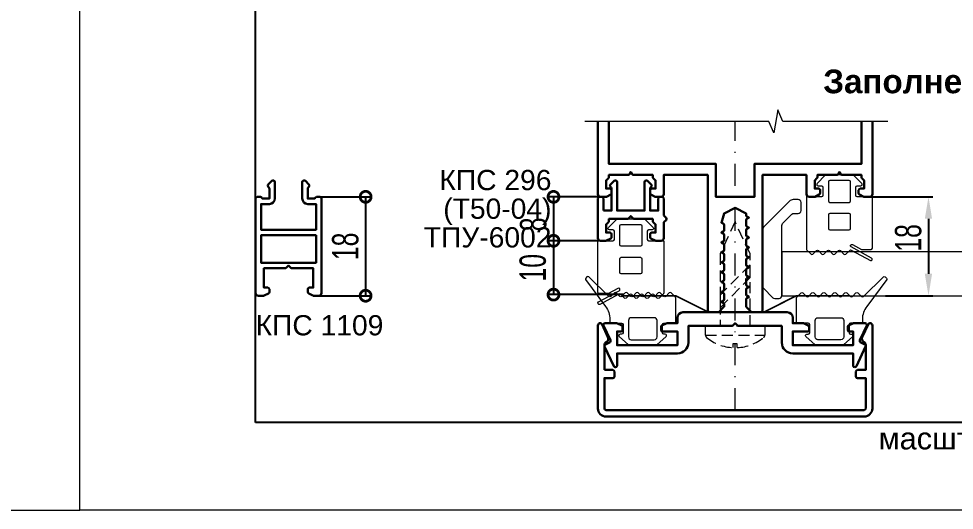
# Model space of a CAD drawing. Extents: x -37 to 8820, y -336 to 478.
# Drawn here: x 5033 to 5139.5, y 0 to 55.9 of the extents above; entities that cross this region are included whole.
import ezdxf

# ---------------------------------------------------------------- set-up
doc = ezdxf.new("R2010")
doc.units = 0
doc.header["$LTSCALE"] = 5
doc.linetypes.add('DASHDOT', pattern=[1, 0.5, -0.25, 0, -0.25])
doc.linetypes.add('HIDDEN', pattern=[0.375, 0.25, -0.125])
doc.layers.get('0').update_dxf_attribs({"linetype": 'CONTINUOUS', "lineweight": 30})
doc.layers.get('DEFPOINTS').update_dxf_attribs({"linetype": 'CONTINUOUS'})
for name, color, linetype, lineweight in [('1', 6, 'DASHDOT', 13), ('2', 3, 'HIDDEN', 13), ('Dimentions', 5, 'CONTINUOUS', 15), ('Glass', 5, 'CONTINUOUS', 20), ('Герлен', 7, 'CONTINUOUS', 60), ('Зигзаг', 1, 'CONTINUOUS', 15), ('Подкладки', 1, 'CONTINUOUS', 20), ('Рамки', 1, 'CONTINUOUS', 15), ('Текстовый', 7, 'CONTINUOUS', 9), ('Уплотнители', 1, 'CONTINUOUS', 20)]:
    doc.layers.add(name, color=color, linetype=linetype, lineweight=lineweight)
doc.layers.add('Скрытые', color=14, linetype='CONTINUOUS', plot=False)
doc.styles.add('3', font='RUSS.SHX', dxfattribs={"width": 0.7, "height": 3})
doc.styles.add('Каталожный', font='arial.ttf', dxfattribs={"height": 2.5})
doc.dimstyles.new('MX1_6', dxfattribs={"dimtxt": 3, "dimasz": 2.5, "dimexe": 0.5, "dimexo": 0, "dimgap": 0.8, "dimtad": 1, "dimlfac": 1.6, "dimdsep": 46, "dimtxsty": '3', "dimcen": 0, "dimclrd": 256, "dimclre": 256, "dimclrt": 256, "dimaunit": 1, "dimadec": 0, "dimazin": 0, "dimtfac": 1, "dimtmove": 0, "dimatfit": 1, "dimfxl": 1, "dimtvp": 1, "dimtolj": 1, "dimtzin": 0, "dimarcsym": 0})

# ---------------------------------------------------------------- blocks, each defined once
blk = doc.blocks.new('_DotSmall')
at = {"color": 0, "linetype": 'ByBlock', "const_width": 0.5}
blk.add_lwpolyline([(-0.0625, 0, 1), (0.0625, 0, 1)], format="xyb", close=True, dxfattribs=at)
blk = doc.blocks.new('*D1519')
at = {"layer": 'DEFPOINTS', "color": 0, "linetype": 'Continuous', "transparency": 16777216}
for p in [(5098.96, 35.65), (5093.91, 30.65), (5099.56, 30.65)]:
    blk.add_point(p, dxfattribs=at)
at = {"layer": 'Dimentions', "linetype": 'Continuous', "lineweight": -2, "transparency": 16777216}
for p, q in [((5098.96, 35.65), (5093.41, 35.65)), ((5093.91, 35.65), (5093.91, 30.65)), ((5099.56, 30.65), (5093.41, 30.65))]:
    blk.add_line(p, q, dxfattribs=at)
at = {"layer": 'Dimentions', "linetype": 'Continuous', "lineweight": -2, "transparency": 16777216, "xscale": 2.5, "yscale": 2.5, "zscale": 2.5}
for p, rotation in [((5093.91, 35.65), 90), ((5093.91, 30.65), 270)]:
    blk.add_blockref('_DotSmall', p, dxfattribs=dict(at, rotation=rotation))
at = {"layer": 'Dimentions', "linetype": 'Continuous', "transparency": 16777216, "insert": (5091.61, 32.52), "char_height": 3, "attachment_point": 5, "rotation": 90, "style": '3'}
blk.add_mtext('\\A1;\\A1;8 ', dxfattribs=at)
blk = doc.blocks.new('*D959')
at = {"layer": 'DEFPOINTS', "color": 0, "transparency": 16777216}
for p in [(5129.61, 35.65), (5131.69, 24.4), (5136.6, 24.4)]:
    blk.add_point(p, dxfattribs=at)
at = {"layer": 'Dimentions', "lineweight": -2, "transparency": 16777216}
for p, q in [((5129.61, 35.65), (5137.1, 35.65)), ((5136.6, 33.15), (5136.6, 26.9)), ((5131.69, 24.4), (5137.1, 24.4))]:
    blk.add_line(p, q, dxfattribs=at)
at = {"layer": 'Dimentions', "transparency": 16777216}
for points in [[(5136.18, 33.15), (5137.01, 33.15), (5136.6, 35.65)], [(5136.18, 26.9), (5137.01, 26.9), (5136.6, 24.4)]]:
    blk.add_solid(points, dxfattribs=at)
at = {"layer": 'Dimentions', "transparency": 16777216, "insert": (5134.3, 30.98), "char_height": 3, "attachment_point": 5, "rotation": 90, "style": '3'}
blk.add_mtext('\\A1;18', dxfattribs=at)
blk = doc.blocks.new('*D960')
at = {"layer": 'DEFPOINTS', "color": 0, "linetype": 'Continuous', "transparency": 16777216}
for p in [(5099.56, 30.65), (5093.91, 24.53), (5101.89, 24.53)]:
    blk.add_point(p, dxfattribs=at)
at = {"layer": 'Dimentions', "linetype": 'Continuous', "lineweight": -2, "transparency": 16777216}
for p, q in [((5099.56, 30.65), (5093.41, 30.65)), ((5093.91, 30.65), (5093.91, 24.53)), ((5101.89, 24.53), (5093.41, 24.53))]:
    blk.add_line(p, q, dxfattribs=at)
at = {"layer": 'Dimentions', "linetype": 'Continuous', "lineweight": -2, "transparency": 16777216, "xscale": 2.5, "yscale": 2.5, "zscale": 2.5}
for p, rotation in [((5093.91, 30.65), 90), ((5093.91, 24.53), 270)]:
    blk.add_blockref('_DotSmall', p, dxfattribs=dict(at, rotation=rotation))
at = {"layer": 'Dimentions', "linetype": 'Continuous', "transparency": 16777216, "insert": (5091.56, 27.59), "char_height": 3, "attachment_point": 5, "rotation": 90, "style": '3'}
blk.add_mtext('\\A1;10', dxfattribs=at)
blk = doc.blocks.new('*D209')
at = {"layer": 'DEFPOINTS', "color": 0, "linetype": 'Continuous', "transparency": 16777216}
for p in [(5067.31, 35.65), (5067.19, 24.4), (5072.52, 24.4)]:
    blk.add_point(p, dxfattribs=at)
at = {"layer": 'Dimentions', "linetype": 'Continuous', "lineweight": -2, "transparency": 16777216}
for p, q in [((5067.31, 35.65), (5073.02, 35.65)), ((5072.52, 35.65), (5072.52, 24.4)), ((5067.19, 24.4), (5073.02, 24.4))]:
    blk.add_line(p, q, dxfattribs=at)
at = {"layer": 'Dimentions', "linetype": 'Continuous', "lineweight": -2, "transparency": 16777216, "xscale": 2.5, "yscale": 2.5, "zscale": 2.5}
for p, rotation in [((5072.52, 35.65), 90), ((5072.52, 24.4), 270)]:
    blk.add_blockref('_DotSmall', p, dxfattribs=dict(at, rotation=rotation))
at = {"layer": 'Dimentions', "linetype": 'Continuous', "transparency": 16777216, "insert": (5070.22, 30.02), "char_height": 3, "attachment_point": 5, "rotation": 90, "style": '3'}
blk.add_mtext('\\A1;18', dxfattribs=at)

msp = doc.modelspace()

# ---------------------------------------------------------------- linework, layer by layer
msp.add_lwpolyline([(5098.9615, 44.2283), (5098.9615, 35.96, 0.41421356), (5099.274, 35.6475), (5099.8548, 35.6475, 0.11643382), (5099.9386, 35.6673), (5100.4204, 35.9082, 0.28407904), (5100.524, 36.0759), (5100.524, 36.3975, 0.41421356), (5100.3365, 36.585), (5099.899, 36.585), (5099.899, 37.5225), (5100.1566, 37.7801, 0.19891237), (5100.2115, 37.9127), (5100.2115, 38.1475), (5102.4394, 38.1475, 0.28407904), (5102.6071, 38.2511), (5102.7115, 38.46), (5102.816, 38.2511, 0.28407904), (5102.9837, 38.1475), (5105.2115, 38.1475), (5105.2115, 37.9127, 0.19891237), (5105.2665, 37.7801), (5105.524, 37.5225), (5105.524, 36.585), (5105.0865, 36.585, 0.41421356), (5104.899, 36.3975), (5104.899, 36.0759, 0.28407904), (5105.0027, 35.9082), (5105.4845, 35.6673, 0.11643382), (5105.5683, 35.6475), (5106.149, 35.6475, 0.41421356), (5106.4615, 35.96), (5106.4615, 38.1475), (5111.4615, 38.1475), (5111.4615, 22.835, 0.41421356), (5111.774, 22.5225), (5112.6339, 22.5225, 0.19891237), (5112.7665, 22.5774), (5113.2816, 23.0926, 0.19891237), (5113.3365, 23.2252), (5113.3365, 23.4379, 0.28407904), (5113.2329, 23.6056), (5113.024, 23.71), (5113.2329, 23.8144, 0.28407904), (5113.3365, 23.9821), (5113.3365, 24.5629, 0.28407904), (5113.2329, 24.7306), (5113.024, 24.835), (5113.2329, 24.9394, 0.28407904), (5113.3365, 25.1071), (5113.3365, 25.6879, 0.28407904), (5113.2329, 25.8556), (5113.024, 25.96), (5113.2329, 26.0644, 0.28407904), (5113.3365, 26.2321), (5113.3365, 26.8129, 0.28407904), (5113.2329, 26.9806), (5113.024, 27.085), (5113.2329, 27.1894, 0.28407904), (5113.3365, 27.3571), (5113.3365, 27.9379, 0.28407904), (5113.2329, 28.1056), (5113.024, 28.21), (5113.2329, 28.3144, 0.28407904), (5113.3365, 28.4821), (5113.3365, 29.0629, 0.28407904), (5113.2329, 29.2306), (5113.024, 29.335), (5113.2329, 29.4394, 0.28407904), (5113.3365, 29.6071), (5113.3365, 30.1879, 0.28407904), (5113.2329, 30.3556), (5113.024, 30.46), (5113.2329, 30.5644, 0.28407904), (5113.3365, 30.7321), (5113.3365, 31.3129, 0.28407904), (5113.2329, 31.4806), (5113.024, 31.585), (5113.2329, 31.6894, 0.28407904), (5113.3365, 31.8571), (5113.3365, 32.4379, 0.28407904), (5113.2329, 32.6056), (5113.024, 32.71), (5113.3365, 33.7725), (5114.5865, 34.3975), (5115.8365, 33.7725), (5115.8365, 33.5446, 0.28407904), (5115.9402, 33.3769), (5116.149, 33.2725), (5115.9402, 33.1681, 0.28407904), (5115.8365, 33.0004), (5115.8365, 32.4196, 0.28407904), (5115.9402, 32.2519), (5116.149, 32.1475), (5115.9402, 32.0431, 0.28407904), (5115.8365, 31.8754), (5115.8365, 31.2946, 0.28407904), (5115.9402, 31.1269), (5116.149, 31.0225), (5115.9402, 30.9181, 0.28407904), (5115.8365, 30.7504), (5115.8365, 30.1696, 0.28407904), (5115.9402, 30.0019), (5116.149, 29.8975), (5115.9402, 29.7931, 0.28407904), (5115.8365, 29.6254), (5115.8365, 29.0446, 0.28407904), (5115.9402, 28.8769), (5116.149, 28.7725), (5115.9402, 28.6681, 0.28407904), (5115.8365, 28.5004), (5115.8365, 27.9196, 0.28407904), (5115.9402, 27.7519), (5116.149, 27.6475), (5115.9402, 27.5431, 0.28407904), (5115.8365, 27.3754), (5115.8365, 26.7946, 0.28407904), (5115.9402, 26.6269), (5116.149, 26.5225), (5115.9402, 26.4181, 0.28407904), (5115.8365, 26.2504), (5115.8365, 25.6696, 0.28407904), (5115.9402, 25.5019), (5116.149, 25.3975), (5115.9402, 25.2931, 0.28407904), (5115.8365, 25.1254), (5115.8365, 24.5446, 0.28407904), (5115.9402, 24.3769), (5116.149, 24.2725), (5115.9402, 24.1681, 0.28407904), (5115.8365, 24.0004), (5115.8365, 23.2252, 0.19891237), (5115.8915, 23.0926), (5116.4066, 22.5774, 0.19891237), (5116.5392, 22.5225), (5117.399, 22.5225, 0.41421356), (5117.7115, 22.835), (5117.7115, 38.1475), (5122.7115, 38.1475), (5122.7115, 35.96, 0.41421356), (5123.024, 35.6475), (5123.6048, 35.6475, 0.11643382), (5123.6886, 35.6673), (5124.1704, 35.9082, 0.28407904), (5124.274, 36.0759), (5124.274, 36.3975, 0.41421356), (5124.0865, 36.585), (5123.649, 36.585), (5123.649, 37.5225), (5123.9066, 37.7801, 0.19891237), (5123.9615, 37.9127), (5123.9615, 38.1475), (5126.1894, 38.1475, 0.28407904), (5126.3571, 38.2511), (5126.4615, 38.46), (5126.566, 38.2511, 0.28407904), (5126.7337, 38.1475), (5128.9615, 38.1475), (5128.9615, 37.9127, 0.19891237), (5129.0165, 37.7801), (5129.274, 37.5225), (5129.274, 36.585), (5128.8365, 36.585, 0.41421356), (5128.649, 36.3975), (5128.649, 36.0759, 0.28407904), (5128.7527, 35.9082), (5129.2345, 35.6673, 0.11643382), (5129.3183, 35.6475), (5129.899, 35.6475, 0.41421356), (5130.2115, 35.96), (5130.2115, 44.2283)], format="xyb")
msp.add_lwpolyline([(5100.2115, 44.2283), (5100.2115, 39.3975), (5112.399, 39.3975), (5112.399, 35.6475), (5116.774, 35.6475), (5116.774, 39.3975), (5128.9615, 39.3975), (5128.9615, 44.2283)])
for points in [[(5066.75, 35.46), (5065.9375, 35.46), (5065.9375, 36.5791, -0.19891237), (5065.9924, 36.7117), (5066.0701, 36.7893, 0.41421356), (5066.0701, 37.0545), (5065.6621, 37.4625, 0.66817864), (5065.3125, 37.3177), (5065.3125, 35.46, 0.41421356), (5065.9375, 34.835), (5066.875, 34.835), (5066.875, 31.8975), (5060.625, 31.8975), (5060.625, 34.835), (5061.5625, 34.835, 0.41421356), (5062.1875, 35.46), (5062.1875, 37.3177, 0.66817864), (5061.8379, 37.4625), (5061.4299, 37.0545, 0.41421356), (5061.4299, 36.7893), (5061.5076, 36.7117, -0.19891237), (5061.5625, 36.5791), (5061.5625, 35.46), (5060.75, 35.46, 0.41421356), (5060.5625, 35.6475), (5060.1875, 35.6475, 0.41421356), (5060, 35.46), (5060, 24.71, 0.41421356), (5060.3125, 24.3975), (5060.8932, 24.3975, 0.11643382), (5060.9771, 24.4173), (5061.4589, 24.6582, 0.28407904), (5061.5625, 24.8259), (5061.5625, 25.1475, 0.41421356), (5061.375, 25.335), (5060.9375, 25.335), (5060.9375, 27.5225), (5063.3598, 27.5225, 0.19891237), (5063.4924, 27.5774), (5063.75, 27.835), (5064.0076, 27.5774, 0.19891237), (5064.1402, 27.5225), (5066.5625, 27.5225), (5066.5625, 25.335), (5066.125, 25.335, 0.41421356), (5065.9375, 25.1475), (5065.9375, 24.8259, 0.28407904), (5066.0411, 24.6582), (5066.5229, 24.4173, 0.11643382), (5066.6068, 24.3975), (5067.1875, 24.3975, 0.41421356), (5067.5, 24.71), (5067.5, 35.46, 0.41421356), (5067.3125, 35.6475), (5066.9375, 35.6475, 0.41421356)], [(5099.5865, 34.085), (5099.5865, 35.46, 0.41421356), (5099.399, 35.6475), (5099.149, 35.6475, 0.41421356), (5098.9615, 35.46), (5098.9615, 35.46), (5098.9615, 30.96, 0.41421356), (5099.274, 30.6475), (5099.8548, 30.6475, 0.11643382), (5099.9386, 30.6673), (5100.4204, 30.9082, 0.28407904), (5100.524, 31.0759), (5100.524, 31.3975, 0.41421356), (5100.3365, 31.585), (5099.899, 31.585), (5099.899, 32.5225), (5100.1566, 32.7801, 0.19891237), (5100.2115, 32.9127), (5100.2115, 33.1475), (5102.3214, 33.1475, 0.19891237), (5102.454, 33.2024), (5102.7115, 33.46), (5102.9691, 33.2024, 0.19891237), (5103.1017, 33.1475), (5105.2115, 33.1475), (5105.2115, 32.9127, 0.19891237), (5105.2665, 32.7801), (5105.524, 32.5225), (5105.524, 31.585), (5105.0865, 31.585, 0.41421356), (5104.899, 31.3975), (5104.899, 31.0759, 0.28407904), (5105.0027, 30.9082), (5105.4845, 30.6673, 0.11643382), (5105.5683, 30.6475), (5106.149, 30.6475, 0.41421356), (5106.4615, 30.96), (5106.4615, 32.6797, -0.19891237), (5106.5165, 32.8122), (5106.7191, 33.0149, 0.41421356), (5106.7191, 33.2801), (5106.5165, 33.4827, -0.19891237), (5106.4615, 33.6153), (5106.4615, 35.46, 0.41421356), (5106.274, 35.6475), (5106.024, 35.6475, 0.41421356), (5105.8365, 35.46), (5105.8365, 34.085), (5104.899, 34.085), (5104.899, 36.5698, -0.19891237), (5104.954, 36.7024), (5105.0316, 36.7801, 0.41421356), (5105.0316, 37.0452), (5104.6124, 37.4644, 0.66817864), (5104.274, 37.3243), (5104.274, 34.085), (5101.149, 34.085), (5101.149, 37.3243, 0.66817864), (5100.8107, 37.4644), (5100.3915, 37.0452, 0.41421356), (5100.3915, 36.7801), (5100.4691, 36.7024, -0.19891237), (5100.524, 36.5698), (5100.524, 34.085)], [(5099.7291, 18.6186, -0.41421356), (5099.8198, 18.8677), (5100.2916, 19.0877, 0.41421356), (5100.3823, 19.3369), (5099.6041, 21.0058, -0.54861879), (5099.774, 21.2725), (5101.1048, 21.2725, -0.11643382), (5101.1886, 21.2527), (5101.6704, 21.0118, -0.28407904), (5101.774, 20.8441), (5101.774, 20.5225, -0.41421356), (5101.5865, 20.335), (5101.149, 20.335), (5101.149, 18.7725), (5108.024, 18.7725), (5108.024, 20.335), (5106.3365, 20.335, -0.41421356), (5106.149, 20.5225), (5106.149, 20.8441, -0.28407904), (5106.2527, 21.0118), (5106.7345, 21.2527, -0.11643382), (5106.8183, 21.2725), (5108.024, 21.2725), (5108.024, 21.8975, -0.41421356), (5108.649, 22.5225), (5120.524, 22.5225, -0.41421356), (5121.149, 21.8975), (5121.149, 21.2725), (5122.3548, 21.2725, -0.11643382), (5122.4386, 21.2527), (5122.9204, 21.0118, -0.28407904), (5123.024, 20.8441), (5123.024, 20.5225, -0.41421356), (5122.8365, 20.335), (5121.149, 20.335), (5121.149, 18.7725), (5128.024, 18.7725), (5128.024, 20.335), (5127.5865, 20.335, -0.41421356), (5127.399, 20.5225), (5127.399, 20.8441, -0.28407904), (5127.5027, 21.0118), (5127.9845, 21.2527, -0.11643382), (5128.0683, 21.2725), (5129.399, 21.2725, -0.54861879), (5129.569, 21.0058), (5128.7908, 19.3369, 0.41421356), (5128.8815, 19.0877), (5129.3533, 18.8677, -0.41421356), (5129.444, 18.6186), (5128.4005, 16.3808, -0.29147342), (5128.2305, 16.2725), (5128.2115, 16.2725, -0.41421356), (5128.024, 16.46), (5128.024, 17.835), (5121.149, 17.835, -0.41421356), (5119.899, 19.085), (5119.899, 20.96), (5114.9767, 20.96, -0.19891237), (5114.8441, 21.0149), (5114.5865, 21.2725), (5114.329, 21.0149, -0.19891237), (5114.1964, 20.96), (5109.274, 20.96), (5109.274, 19.085, -0.41421356), (5108.024, 17.835), (5101.149, 17.835), (5101.149, 16.46, -0.41421356), (5100.9615, 16.2725), (5100.9426, 16.2725, -0.29147342), (5100.7726, 16.3808)], [(5099.7115, 15.965), (5099.7115, 18.7907, -0.27973928), (5099.9135, 19.1234, 0.40155944), (5100.1081, 19.6964), (5099.4381, 21.1331, 0.80258485), (5098.9615, 21.0275), (5098.9615, 11.59, 0.41421356), (5099.899, 10.6525), (5129.274, 10.6525, 0.41421356), (5130.2115, 11.59), (5130.2115, 21.0275, 0.80258485), (5129.735, 21.1331), (5129.065, 19.6964, 0.40155944), (5129.2596, 19.1234, -0.27973928), (5129.4615, 18.7907), (5129.4615, 15.965), (5128.524, 15.965, 0.41421356), (5128.3365, 15.7775), (5128.3365, 15.215, 0.41421356), (5128.524, 15.0275), (5129.4615, 15.0275), (5129.4615, 11.59, -0.41421356), (5129.274, 11.4025), (5099.899, 11.4025, -0.41421356), (5099.7115, 11.59), (5099.7115, 15.0275), (5100.649, 15.0275, 0.41421356), (5100.8365, 15.215), (5100.8365, 15.7775, 0.41421356), (5100.649, 15.965)]]:
    msp.add_lwpolyline(points, format="xyb", close=True)
msp.add_lwpolyline([(5066.875, 31.2725), (5066.875, 28.1475), (5060.625, 28.1475), (5060.625, 31.2725)], close=True)
at = {"layer": '1'}
msp.add_line((5114.5865, 11.4025), (5114.5865, 44.2283), dxfattribs=at)
at = {"layer": '2'}
msp.add_line((5111.2115, 19.9039), (5117.9615, 19.9039), dxfattribs=at)
for points in [[(5116.3053, 20.96), (5116.3053, 29.1491), (5114.5865, 32.835), (5112.8678, 29.1491), (5112.8678, 20.96)], [(5112.8678, 23.0404), (5116.3053, 26.4779), (5116.3053, 27.9102), (5112.8678, 24.4727)]]:
    msp.add_lwpolyline(points, close=True, dxfattribs=at)
msp.add_lwpolyline([(5114.3409, 18.4971, -0.16184886), (5111.3252, 19.6629, -0.22388754), (5111.2115, 19.9039), (5111.2115, 20.96), (5117.9615, 20.96), (5117.9615, 19.9039, -0.22388754), (5117.8479, 19.6629, -0.16184886), (5114.8322, 18.4971), (5114.8322, 18.9348), (5114.3409, 18.9348)], format="xyb", close=True, dxfattribs=at)
at = {"layer": 'Glass'}
msp.add_lwpolyline([(5119.899, 24.3985), (5163.3414, 24.3975), (5163.3414, 29.3956), (5119.899, 29.3975)], close=True, dxfattribs=at)
at = {"layer": 'Герлен', "ltscale": 2, "const_width": 0.1875}
msp.add_lwpolyline([(5101.7603, 24.4025), (5107.8228, 24.4025), (5111.5728, 22.5225), (5117.8228, 22.5225), (5121.5728, 24.4025), (5127.6353, 24.4025)], dxfattribs=at)
at = {"layer": 'Зигзаг'}
msp.add_lwpolyline([(5131.9595, 44.2283), (5120.0118, 44.2283), (5119.4309, 45.5462), (5118.9953, 42.9335), (5118.4128, 44.2283), (5097.4914, 44.2283)], dxfattribs=at)
at = {"layer": 'Подкладки'}
msp.add_lwpolyline([(5121.774, 33.7725, 0.41421356), (5122.0865, 34.085), (5122.0865, 35.0225, 0.41421356), (5121.774, 35.335), (5121.2027, 35.335, 0.19891237), (5120.7607, 35.1519), (5117.8946, 32.2858, 0.19891237), (5117.7115, 31.8439), (5117.7115, 25.4655, 0.19891237), (5117.8031, 25.2445), (5118.87, 24.1776, 0.19891237), (5119.091, 24.086), (5119.5865, 24.086, 0.41421356), (5119.899, 24.3985), (5119.899, 32.3931, -0.19891237), (5119.9906, 32.614), (5121.0575, 33.681, -0.19891237), (5121.2785, 33.7725)], format="xyb", close=True, dxfattribs=at)
at = {"layer": 'Рамки', "linetype": 'Continuous'}
for points in [[(5040, 297), (4830, 297), (4830, 0), (5040, 0)], [(5040, 297), (5250, 297), (5250, 0), (5040, 0)]]:
    msp.add_lwpolyline(points, close=True, dxfattribs=at)
at = {"layer": 'Скрытые', "linetype": 'Continuous'}
msp.add_lwpolyline([(5060, 10), (5060, 287), (5225, 287), (5225, 10)], close=True, dxfattribs=at)
at = {"layer": 'Уплотнители'}
for points in [[(5127.9423, 30.2334), (5128.9874, 29.6664, 0.12491271), (5129.0619, 29.6475), (5130.0553, 29.6475, 0.41421356), (5130.2115, 29.8037), (5130.2115, 35.6475), (5128.4928, 35.6475, -0.41421356), (5128.3365, 35.8037), (5128.3365, 36.7412, -0.41421356), (5128.4928, 36.8975), (5128.899, 36.8975, 0.66858666), (5129.0094, 37.1644), (5128.0698, 38.1019, 0.19861919), (5127.9594, 38.1475), (5124.9637, 38.1475, 0.19861919), (5124.8533, 38.1019), (5123.9137, 37.1644, 0.66858666), (5124.024, 36.8975), (5124.4303, 36.8975, -0.41421356), (5124.5865, 36.7412), (5124.5865, 35.8037, -0.41421356), (5124.4303, 35.6475), (5122.7115, 35.6475), (5122.7115, 29.7122, 0.19891237), (5122.7573, 29.6017), (5123.2261, 29.133, 0.41421356), (5123.447, 29.133), (5123.8511, 29.537, -0.41421356), (5124.072, 29.537), (5124.4761, 29.133, 0.41421356), (5124.697, 29.133), (5125.1011, 29.537, -0.41421356), (5125.322, 29.537), (5125.7261, 29.133, 0.41421356), (5125.947, 29.133), (5126.3511, 29.537, -0.41421356), (5126.572, 29.537), (5126.9761, 29.133, 0.41421356), (5127.197, 29.133), (5127.6291, 29.565, -0.33207606), (5127.8141, 29.5919), (5129.9808, 28.4164, 1), (5130.1298, 28.6911), (5127.7933, 29.9587, -1)], [(5127.5553, 37.5225), (5125.3678, 37.5225, 0.41421356), (5125.2115, 37.3662), (5125.2115, 35.1787, 0.41421356), (5125.3678, 35.0225), (5127.5553, 35.0225, 0.41421356), (5127.7115, 35.1787), (5127.7115, 37.3662, 0.41421356)], [(5101.2308, 25.2334), (5100.1857, 24.6664, -0.12491271), (5100.1112, 24.6475), (5099.1178, 24.6475, -0.41421356), (5098.9615, 24.8037), (5098.9615, 30.6475), (5100.6803, 30.6475, 0.41421356), (5100.8365, 30.8037), (5100.8365, 31.7412, 0.41421356), (5100.6803, 31.8975), (5100.274, 31.8975, -0.66858666), (5100.1637, 32.1644), (5101.1033, 33.1019, -0.19861919), (5101.2137, 33.1475), (5104.2094, 33.1475, -0.19861919), (5104.3198, 33.1019), (5105.2594, 32.1644, -0.66858666), (5105.149, 31.8975), (5104.7428, 31.8975, 0.41421356), (5104.5865, 31.7412), (5104.5865, 30.8037, 0.41421356), (5104.7428, 30.6475), (5106.4615, 30.6475), (5106.4615, 24.7122, -0.19891237), (5106.4158, 24.6017), (5105.947, 24.133, -0.41421356), (5105.7261, 24.133), (5105.322, 24.537, 0.41421356), (5105.1011, 24.537), (5104.697, 24.133, -0.41421356), (5104.4761, 24.133), (5104.072, 24.537, 0.41421356), (5103.8511, 24.537), (5103.447, 24.133, -0.41421356), (5103.2261, 24.133), (5102.822, 24.537, 0.41421356), (5102.6011, 24.537), (5102.197, 24.133, -0.41421356), (5101.9761, 24.133), (5101.544, 24.565, 0.33207606), (5101.359, 24.5919), (5099.1923, 23.4164, -1), (5099.0433, 23.6911), (5101.3798, 24.9587, 1)], [(5127.5553, 33.7725), (5125.3678, 33.7725, 0.41421356), (5125.2115, 33.6162), (5125.2115, 32.0537, 0.41421356), (5125.3678, 31.8975), (5127.5553, 31.8975, 0.41421356), (5127.7115, 32.0537), (5127.7115, 33.6162, 0.41421356)], [(5101.6178, 32.5225), (5103.8053, 32.5225, -0.41421356), (5103.9615, 32.3662), (5103.9615, 30.1787, -0.41421356), (5103.8053, 30.0225), (5101.6178, 30.0225, -0.41421356), (5101.4615, 30.1787), (5101.4615, 32.3662, -0.41421356)], [(5101.6178, 28.7725), (5103.8053, 28.7725, -0.41421356), (5103.9615, 28.6162), (5103.9615, 27.0537, -0.41421356), (5103.8053, 26.8975), (5101.6178, 26.8975, -0.41421356), (5101.4615, 27.0537), (5101.4615, 28.6162, -0.41421356)], [(5106.479, 20.0275, -0.41421356), (5106.3228, 20.1837), (5106.3228, 21.1212, -0.41421356), (5106.479, 21.2775), (5107.8228, 21.2775), (5107.8228, 24.1654, 0.19891237), (5107.7862, 24.2538), (5107.3083, 24.7317, 0.41421356), (5107.0873, 24.7317), (5106.6833, 24.3277, -0.41421356), (5106.4623, 24.3277), (5106.0583, 24.7317, 0.41421356), (5105.8373, 24.7317), (5105.4333, 24.3277, -0.41421356), (5105.2123, 24.3277), (5104.8083, 24.7317, 0.41421356), (5104.5873, 24.7317), (5104.1833, 24.3277, -0.41421356), (5103.9623, 24.3277), (5103.5583, 24.7317, 0.41421356), (5103.3373, 24.7317), (5102.9333, 24.3277, -0.41421356), (5102.7123, 24.3277), (5102.3083, 24.7317, 0.41421356), (5102.0873, 24.7317), (5101.6833, 24.3277, -0.41421356), (5101.4623, 24.3277), (5101.0583, 24.7317, 0.41421356), (5100.8373, 24.7317), (5100.4333, 24.3277, -0.41421356), (5100.2123, 24.3277), (5097.9333, 26.542, 0.41421356), (5097.7123, 26.542), (5097.581, 26.4106, 0.29253821), (5097.5448, 26.2461), (5099.8256, 23.1929, -0.16178775), (5100.3228, 21.6968), (5100.3228, 21.2775), (5101.6665, 21.2775, -0.41421356), (5101.8228, 21.1212), (5101.8228, 20.1837, -0.41421356), (5101.6665, 20.0275), (5101.5103, 20.0275, 0.66858666), (5101.3999, 19.7606), (5102.4645, 18.8231, 0.19861919), (5102.5749, 18.7775), (5105.5707, 18.7775, 0.19861919), (5105.681, 18.8231), (5106.7456, 19.7606, 0.66858666), (5106.6353, 20.0275)], [(5122.9165, 20.0275, 0.41421356), (5123.0728, 20.1837), (5123.0728, 21.1212, 0.41421356), (5122.9165, 21.2775), (5121.5728, 21.2775), (5121.5728, 24.1654, -0.19891237), (5121.6094, 24.2538), (5122.0873, 24.7317, -0.41421356), (5122.3083, 24.7317), (5122.7123, 24.3277, 0.41421356), (5122.9333, 24.3277), (5123.3373, 24.7317, -0.41421356), (5123.5583, 24.7317), (5123.9623, 24.3277, 0.41421356), (5124.1833, 24.3277), (5124.5873, 24.7317, -0.41421356), (5124.8083, 24.7317), (5125.2123, 24.3277, 0.41421356), (5125.4333, 24.3277), (5125.8373, 24.7317, -0.41421356), (5126.0583, 24.7317), (5126.4623, 24.3277, 0.41421356), (5126.6833, 24.3277), (5127.0873, 24.7317, -0.41421356), (5127.3083, 24.7317), (5127.7123, 24.3277, 0.41421356), (5127.9333, 24.3277), (5128.3373, 24.7317, -0.41421356), (5128.5583, 24.7317), (5128.9623, 24.3277, 0.41421356), (5129.1833, 24.3277), (5131.4623, 26.542, -0.41421356), (5131.6833, 26.542), (5131.8146, 26.4106, -0.29253821), (5131.8507, 26.2461), (5129.5699, 23.1929, 0.16178775), (5129.0728, 21.6968), (5129.0728, 21.2775), (5127.729, 21.2775, 0.41421356), (5127.5728, 21.1212), (5127.5728, 20.1837, 0.41421356), (5127.729, 20.0275), (5127.8853, 20.0275, -0.66858666), (5127.9956, 19.7606), (5126.931, 18.8231, -0.19861919), (5126.8207, 18.7775), (5123.8249, 18.7775, -0.19861919), (5123.7145, 18.8231), (5122.6499, 19.7606, -0.66858666), (5122.7603, 20.0275)], [(5102.7603, 19.4025), (5105.3853, 19.4025, 0.41421356), (5105.6978, 19.715), (5105.6978, 21.59, 0.41421356), (5105.3853, 21.9025), (5102.7603, 21.9025, 0.41421356), (5102.4478, 21.59), (5102.4478, 19.715, 0.41421356)], [(5126.6353, 19.4025), (5124.0103, 19.4025, -0.41421356), (5123.6978, 19.715), (5123.6978, 21.59, -0.41421356), (5124.0103, 21.9025), (5126.6353, 21.9025, -0.41421356), (5126.9478, 21.59), (5126.9478, 19.715, -0.41421356)]]:
    msp.add_lwpolyline(points, format="xyb", close=True, dxfattribs=at)

# ---------------------------------------------------------------- texts
at = {"layer": 'Скрытые', "linetype": 'Continuous', "insert": (5142.5, 7.9386), "char_height": 3.5, "width": 165, "attachment_point": 5, "style": 'Каталожный'}
msp.add_mtext('\\pxqc;{\\H0.71429x;масштаб 1:1,6}', dxfattribs=at)
at = {"layer": 'Текстовый', "linetype": 'Continuous', "insert": (5124.6211, 50.1314), "char_height": 2.7, "width": 42.664921, "attachment_point": 1, "style": 'Каталожный'}
msp.add_mtext('\\pxql;{\\fArial|b1|i0|c204|p34;Заполнение 8 мм}', dxfattribs=at)
at = {"layer": 'Текстовый', "linetype": 'Continuous', "char_height": 2.5, "attachment_point": 1, "line_spacing_factor": 0.85, "style": 'Каталожный'}
for s, insert, width in [('\\pxi-2,l2,r-2.0333,se1.0833,qr,t4;{\\H0.92x;КПС 296 \\P(Т50-04)\\PТПУ-6002}', (5059.3752, 38.7121), 29.2192), ('\\pxi-2,l2,r-2.0333,se1.0833,ql,t4;{\\H0.92x;КПС 1109 }', (5060, 22.1941), 15.607393)]:
    msp.add_mtext(s, dxfattribs=dict(at, insert=insert, width=width))

# ---------------------------------------------------------------- dimensions: what is measured, and where the dimension line sits
at = {"layer": 'Dimentions', "linetype": 'Continuous'}
dim = msp.add_linear_dim(base=(5072.522, 24.3975), p1=(5067.3125, 35.6475), p2=(5067.1875, 24.3975), angle=90, dimstyle='MX1_6', override={"dimblk1": 'DotSmall', "dimblk2": 'DotSmall', "dimsah": 1}, dxfattribs=at)
dim.commit()
dim.dimension.update_dxf_attribs({"geometry": '*D209', "text_midpoint": (5070.222, 30.0225)})
dim = msp.add_linear_dim(base=(5093.907, 30.6475), p1=(5098.9615, 35.6475), p2=(5099.5644, 30.6475), angle=90, text='\\A1;<> ', dimstyle='MX1_6', override={"dimblk1": 'DotSmall', "dimblk2": 'DotSmall', "dimsah": 1}, dxfattribs=at)
dim.commit()
dim.dimension.update_dxf_attribs({"geometry": '*D1519', "text_midpoint": (5093.907, 32.5225), "dimtype": 160})
at = {"layer": 'Dimentions'}
dim = msp.add_linear_dim(base=(5136.5953, 24.3983), p1=(5129.6087, 35.6475), p2=(5131.6911, 24.3983), angle=90, dimstyle='MX1_6', dxfattribs=at)
dim.commit()
dim.dimension.update_dxf_attribs({"geometry": '*D959', "text_midpoint": (5136.5953, 30.9824), "dimtype": 160})
at = {"layer": 'Dimentions', "linetype": 'Continuous'}
dim = msp.add_linear_dim(base=(5093.907, 24.5297), p1=(5099.5644, 30.6475), p2=(5101.8853, 24.5297), angle=90, text='10', dimstyle='MX1_6', override={"dimblk1": 'DotSmall', "dimblk2": 'DotSmall', "dimsah": 1}, dxfattribs=at)
dim.commit()
dim.dimension.update_dxf_attribs({"geometry": '*D960', "text_midpoint": (5091.5642, 27.5886)})

doc.saveas('drawing.dxf')
